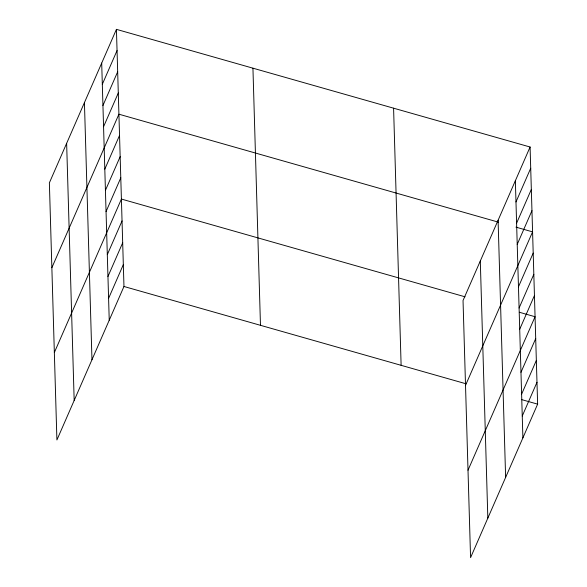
<?xml version="1.0" encoding="UTF-8"?>
<svg xmlns="http://www.w3.org/2000/svg" width="587" height="587" viewBox="0 0 587 587"><rect width="100%" height="100%" fill="white"/><g stroke="black" fill="none" stroke-linecap="round" stroke-linejoin="round"><path stroke-width="0.88" d="M116.431 29.35L49.374 182.85L56.91 439.986L123.967 286.485L116.431 29.35L530.09 147.014L537.626 404.149L470.569 557.65L463.033 300.515L530.09 147.014M102.321 84.293L117.055 50.563M102.938 105.506L117.679 71.775M103.561 126.719L118.295 92.988M51.861 267.701L118.919 114.201L498.451 222.165M104.809 169.144L119.543 135.421M105.425 190.357L120.166 156.634M106.049 211.569L120.783 177.846M54.342 352.56L121.406 199.059L465.065 296.809M107.311 254.641L122.045 220.917M107.949 276.499L122.69 242.769M108.595 298.357L123.329 264.627M515.98 201.957L530.714 168.234M516.604 223.17L531.338 189.447M517.22 244.383L531.961 210.66M465.52 385.373L532.578 231.872L515.951 227.14M518.468 286.816L533.201 253.085M519.091 308.028L533.825 274.298M519.708 329.241L534.441 295.51M468.008 470.224L535.065 316.723L519.319 312.247M520.97 372.312L535.704 338.582M521.616 394.163L536.349 360.44M522.254 416.022L536.988 382.298M123.967 286.485L465.873 383.744M521.88 399.674L537.626 404.149M515.357 180.745L522.892 437.88M498.092 220.272L505.627 477.4M480.298 260.995L487.834 518.123M393.584 108.184L401.119 365.319M252.938 68.18L260.474 325.315M101.698 63.08L109.233 320.209M84.433 102.6L91.968 359.736M66.639 143.323L74.175 400.459"/></g></svg>
